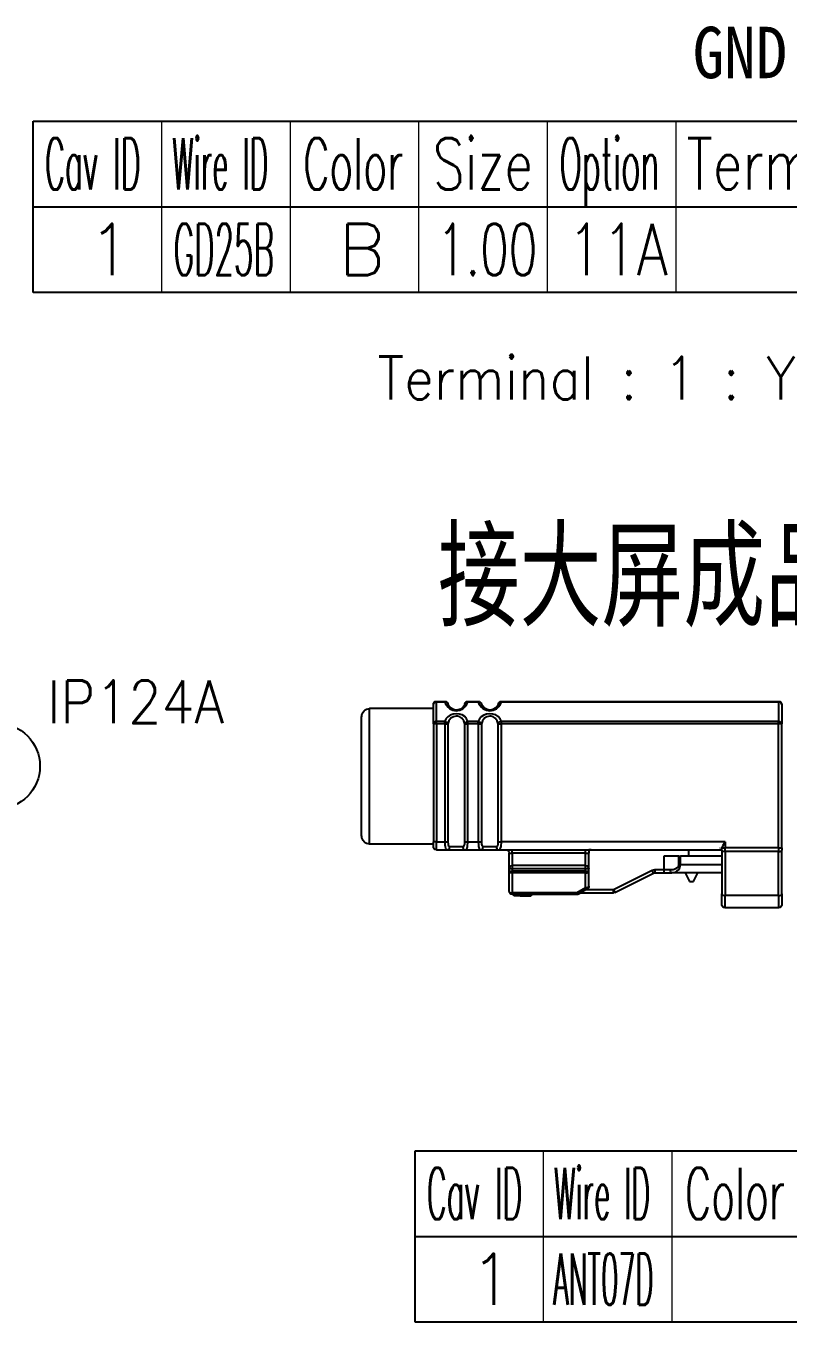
# Model space of a CAD drawing. Header units: inches. Extents: x 47316 to 59086, y 3141 to 11743.
# Drawn here: x 53534.3 to 53578.8, y 8465.2 to 8540.8 of the extents above; entities that cross this region are included whole.
import ezdxf

# ---------------------------------------------------------------- set-up
doc = ezdxf.new("R2010")
doc.units = ezdxf.units.IN
doc.header["$MEASUREMENT"] = 0
doc.layers.add('___SHELL', color=7, linetype='Continuous')
doc.styles.add('MtX_FangSong_GB2312', font='')
doc.styles.get("Standard").update_dxf_attribs({"font": ''})
doc.styles.get('MtX_FangSong_GB2312').set_extended_font_data('FangSong_GB2312')
doc.styles.get('Standard').set_extended_font_data('SimSun')

msp = doc.modelspace()

# ---------------------------------------------------------------- hatches: boundary and pattern name
at = {"layer": '___SHELL', "lineweight": -2}
h = msp.add_hatch(color=0, dxfattribs=at)
h.dxf.hatch_style = 2
h.paths.add_polyline_path([(53558.319, 8501.385), (53558.189, 8501.385), (53558.189, 8501.374), (53558.319, 8501.374)])
h = msp.add_hatch(color=0, dxfattribs=at)
h.dxf.hatch_style = 2
h.paths.add_polyline_path([(53558.808, 8501.385), (53558.678, 8501.385), (53558.678, 8501.374), (53558.808, 8501.374)])
h = msp.add_hatch(color=0, dxfattribs=at)
h.dxf.hatch_style = 2
h.paths.add_polyline_path([(53560.15, 8501.385), (53560.02, 8501.385), (53560.02, 8501.374), (53560.15, 8501.374)])
h = msp.add_hatch(color=0, dxfattribs=at)
h.dxf.hatch_style = 2
h.paths.add_polyline_path([(53560.758, 8501.385), (53560.628, 8501.385), (53560.628, 8501.374), (53560.758, 8501.374)])
h = msp.add_hatch(color=0, dxfattribs=at)
h.dxf.hatch_style = 2
h.paths.add_polyline_path([(53562.11, 8501.385), (53561.98, 8501.385), (53561.98, 8501.374), (53562.11, 8501.374)])
h = msp.add_hatch(color=0, dxfattribs=at)
h.dxf.hatch_style = 2
h.paths.add_polyline_path([(53578.149, 8501.374), (53578.279, 8501.374), (53578.279, 8501.385), (53578.149, 8501.385)])
h = msp.add_hatch(color=0, dxfattribs=at)
h.dxf.hatch_style = 2
h.paths.add_polyline_path([(53567.319, 8492.725), (53566.969, 8492.725), (53566.969, 8492.696), (53567.319, 8492.696)])
h = msp.add_hatch(color=0, dxfattribs=at)
h.dxf.hatch_style = 2
h.paths.add_polyline_path([(53575.089, 8492.855), (53574.739, 8492.855), (53574.739, 8492.825), (53575.089, 8492.825)])

# ---------------------------------------------------------------- linework, layer by layer
at = {"color": 0, "linetype": 'Continuous', "lineweight": -2}
for p, q in [((53534.735, 8535.261), (53617.235, 8535.261)), ((53534.735, 8530.261), (53534.735, 8535.261)), ((53534.735, 8530.261), (53617.235, 8530.261)), ((53557.011, 8475.172), (53639.511, 8475.172)), ((53557.011, 8470.172), (53557.011, 8475.172)), ((53557.011, 8470.172), (53639.511, 8470.172))]:
    msp.add_line(p, q, dxfattribs=at)
at = {"color": 7, "linetype": 'Continuous', "lineweight": 15}
for p, q in [((53542.235, 8530.261), (53542.235, 8535.261)), ((53549.735, 8530.261), (53549.735, 8535.261)), ((53557.235, 8530.261), (53557.235, 8535.261)), ((53564.735, 8530.261), (53564.735, 8535.261)), ((53572.235, 8530.261), (53572.235, 8535.261)), ((53564.511, 8470.172), (53564.511, 8475.172)), ((53572.011, 8470.172), (53572.011, 8475.172))]:
    msp.add_line(p, q, dxfattribs=at)
at = {"color": 102, "linetype": 'Continuous', "lineweight": 15}
for p, q in [((53542.235, 8525.261), (53542.235, 8530.261)), ((53549.735, 8525.261), (53549.735, 8530.261)), ((53557.235, 8525.261), (53557.235, 8530.261)), ((53564.735, 8525.261), (53564.735, 8530.261)), ((53572.235, 8525.261), (53572.235, 8530.261)), ((53564.511, 8465.172), (53564.511, 8470.172)), ((53572.011, 8465.172), (53572.011, 8470.172))]:
    msp.add_line(p, q, dxfattribs=at)
at = {"color": 0, "linetype": 'Continuous', "lineweight": -2}
for points in [[(53534.735, 8525.261), (53534.735, 8530.261), (53617.235, 8530.261), (53617.235, 8525.261)], [(53557.011, 8465.172), (53557.011, 8470.172), (53639.511, 8470.172), (53639.511, 8465.172)]]:
    msp.add_lwpolyline(points, close=True, dxfattribs=at)
msp.add_circle((53532.622, 8497.615), 2.5, dxfattribs=at)
at = {"layer": '___SHELL', "color": 0, "lineweight": -2}
for p, q in [((53558.095, 8501.295), (53558.063, 8501.205)), ((53558.074, 8500.086), (53558.074, 8501.205)), ((53558.135, 8501.334), (53558.095, 8501.295)), ((53558.195, 8501.364), (53558.135, 8501.334)), ((53558.254, 8501.374), (53558.195, 8501.364)), ((53558.254, 8501.385), (53558.743, 8501.385)), ((53558.254, 8500.215), (53558.254, 8501.374)), ((53558.254, 8501.374), (53558.743, 8501.374)), ((53558.743, 8501.374), (53558.785, 8501.255)), ((53558.785, 8501.255), (53558.854, 8501.144)), ((53558.854, 8501.144), (53558.934, 8501.046)), ((53558.934, 8501.046), (53559.034, 8500.964)), ((53559.794, 8500.964), (53559.934, 8501.086)), ((53559.934, 8501.086), (53560.034, 8501.234)), ((53560.034, 8501.234), (53560.085, 8501.374)), ((53560.085, 8501.385), (53560.693, 8501.385)), ((53560.085, 8501.374), (53560.693, 8501.374)), ((53560.693, 8501.374), (53560.735, 8501.255)), ((53560.735, 8501.255), (53560.804, 8501.144)), ((53560.804, 8501.144), (53560.884, 8501.046)), ((53560.884, 8501.046), (53560.984, 8500.964)), ((53561.754, 8500.964), (53561.894, 8501.086)), ((53561.894, 8501.086), (53561.995, 8501.234)), ((53561.995, 8501.234), (53562.045, 8501.374)), ((53562.045, 8501.385), (53578.214, 8501.385)), ((53562.045, 8501.374), (53578.214, 8501.374)), ((53578.314, 8501.345), (53578.214, 8501.374)), ((53578.214, 8501.374), (53578.214, 8500.215)), ((53578.365, 8501.305), (53578.314, 8501.345)), ((53578.394, 8501.255), (53578.365, 8501.305)), ((53578.404, 8501.205), (53578.394, 8501.255)), ((53578.404, 8501.205), (53578.404, 8500.086)), ((53553.885, 8497.056), (53553.885, 8500.504)), ((53554.356, 8497.064), (53554.356, 8500.975)), ((53558.074, 8500.975), (53554.356, 8500.975)), ((53558.804, 8500.374), (53558.743, 8500.215)), ((53558.915, 8500.496), (53558.804, 8500.374)), ((53559.063, 8500.594), (53558.915, 8500.496)), ((53559.095, 8500.406), (53558.984, 8500.266)), ((53559.034, 8500.964), (53559.214, 8500.874)), ((53559.225, 8500.654), (53559.063, 8500.594)), ((53559.243, 8500.496), (53559.095, 8500.406)), ((53559.214, 8500.874), (53559.415, 8500.845)), ((53559.405, 8500.676), (53559.225, 8500.654)), ((53559.415, 8500.525), (53559.243, 8500.496)), ((53559.595, 8500.654), (53559.405, 8500.676)), ((53559.415, 8500.845), (53559.614, 8500.874)), ((53559.484, 8500.525), (53559.415, 8500.525)), ((53559.614, 8500.485), (53559.484, 8500.525)), ((53559.754, 8500.604), (53559.595, 8500.654)), ((53559.614, 8500.874), (53559.794, 8500.964)), ((53559.735, 8500.414), (53559.614, 8500.485)), ((53559.844, 8500.266), (53559.735, 8500.414)), ((53559.905, 8500.504), (53559.754, 8500.604)), ((53560.013, 8500.374), (53559.905, 8500.504)), ((53560.085, 8500.215), (53560.013, 8500.374)), ((53560.765, 8500.374), (53560.693, 8500.215)), ((53560.865, 8500.496), (53560.765, 8500.374)), ((53561.013, 8500.594), (53560.865, 8500.496)), ((53561.056, 8500.406), (53560.944, 8500.266)), ((53560.984, 8500.964), (53561.175, 8500.874)), ((53561.185, 8500.654), (53561.013, 8500.594)), ((53561.204, 8500.496), (53561.056, 8500.406)), ((53561.175, 8500.874), (53561.373, 8500.845)), ((53561.365, 8500.676), (53561.185, 8500.654)), ((53561.373, 8500.525), (53561.204, 8500.496)), ((53561.545, 8500.654), (53561.365, 8500.676)), ((53561.373, 8500.845), (53561.564, 8500.874)), ((53561.434, 8500.525), (53561.373, 8500.525)), ((53561.564, 8500.485), (53561.434, 8500.525)), ((53561.714, 8500.604), (53561.545, 8500.654)), ((53561.564, 8500.874), (53561.754, 8500.964)), ((53561.685, 8500.414), (53561.564, 8500.485)), ((53561.794, 8500.266), (53561.685, 8500.414)), ((53561.865, 8500.504), (53561.714, 8500.604)), ((53561.974, 8500.374), (53561.865, 8500.504)), ((53562.045, 8500.215), (53561.974, 8500.374)), ((53558.084, 8500.144), (53558.063, 8500.086)), ((53558.254, 8500.086), (53558.063, 8500.086)), ((53558.074, 8500.086), (53558.074, 8493.196)), ((53558.124, 8500.183), (53558.084, 8500.144)), ((53558.185, 8500.215), (53558.124, 8500.183)), ((53558.254, 8500.215), (53558.185, 8500.215)), ((53558.743, 8500.215), (53558.254, 8500.215)), ((53558.254, 8500.086), (53558.254, 8500.215)), ((53558.743, 8500.086), (53558.254, 8500.086)), ((53558.254, 8500.086), (53558.254, 8493.196)), ((53558.743, 8500.215), (53558.844, 8500.183)), ((53558.743, 8500.086), (53558.743, 8500.215)), ((53558.743, 8500.086), (53558.926, 8500.086)), ((53558.743, 8500.086), (53558.743, 8493.196)), ((53558.844, 8500.183), (53558.894, 8500.136)), ((53558.894, 8500.136), (53558.926, 8500.086)), ((53558.984, 8500.266), (53558.926, 8500.086)), ((53558.926, 8500.086), (53558.926, 8493.196)), ((53559.905, 8500.086), (53559.844, 8500.266)), ((53559.934, 8500.136), (53559.905, 8500.086)), ((53559.905, 8500.086), (53560.085, 8500.086)), ((53559.905, 8493.196), (53559.905, 8500.086)), ((53559.995, 8500.183), (53559.934, 8500.136)), ((53560.085, 8500.215), (53559.995, 8500.183)), ((53560.693, 8500.215), (53560.085, 8500.215)), ((53560.085, 8500.086), (53560.085, 8500.215)), ((53560.693, 8500.086), (53560.085, 8500.086)), ((53560.085, 8493.196), (53560.085, 8500.086)), ((53560.693, 8500.215), (53560.794, 8500.183)), ((53560.693, 8500.086), (53560.693, 8500.215)), ((53560.693, 8500.086), (53560.876, 8500.086)), ((53560.693, 8500.086), (53560.693, 8493.196)), ((53560.794, 8500.183), (53560.854, 8500.136)), ((53560.854, 8500.136), (53560.876, 8500.086)), ((53560.944, 8500.266), (53560.876, 8500.086)), ((53560.876, 8500.086), (53560.876, 8493.196)), ((53561.865, 8500.086), (53561.794, 8500.266)), ((53561.884, 8500.136), (53561.865, 8500.086)), ((53561.865, 8500.086), (53562.045, 8500.086)), ((53561.865, 8493.196), (53561.865, 8500.086)), ((53561.923, 8500.176), (53561.884, 8500.136)), ((53561.984, 8500.205), (53561.923, 8500.176)), ((53562.045, 8500.215), (53561.984, 8500.205)), ((53578.214, 8500.215), (53562.045, 8500.215)), ((53562.045, 8500.086), (53562.045, 8500.215)), ((53562.045, 8493.196), (53562.045, 8500.086)), ((53578.214, 8500.086), (53562.045, 8500.086)), ((53578.314, 8500.205), (53578.214, 8500.215)), ((53578.214, 8500.086), (53578.214, 8500.215)), ((53578.404, 8500.086), (53578.214, 8500.086)), ((53578.214, 8492.855), (53578.214, 8500.086)), ((53578.365, 8500.165), (53578.314, 8500.205)), ((53578.394, 8500.125), (53578.365, 8500.165)), ((53578.394, 8500.104), (53578.394, 8500.125)), ((53578.404, 8500.086), (53578.394, 8500.104)), ((53578.404, 8492.855), (53578.404, 8500.086)), ((53553.885, 8497.016), (53553.885, 8497.056)), ((53553.885, 8493.527), (53553.885, 8497.016)), ((53554.356, 8497.016), (53554.356, 8497.064)), ((53554.356, 8493.066), (53554.356, 8497.016)), ((53558.074, 8493.066), (53554.356, 8493.066)), ((53558.254, 8493.196), (53558.063, 8493.196)), ((53558.074, 8492.926), (53558.074, 8493.196)), ((53558.074, 8493.066), (53558.074, 8493.106)), ((53558.254, 8492.735), (53558.254, 8493.196)), ((53558.254, 8493.196), (53558.743, 8493.196)), ((53558.254, 8492.735), (53558.894, 8492.735)), ((53558.743, 8493.196), (53558.754, 8493.016)), ((53558.743, 8493.196), (53558.926, 8493.196)), ((53558.754, 8493.016), (53558.764, 8492.926)), ((53558.764, 8492.926), (53558.785, 8492.815)), ((53558.785, 8492.815), (53558.825, 8492.765)), ((53558.825, 8492.765), (53558.894, 8492.735)), ((53558.894, 8492.735), (53559.934, 8492.735)), ((53558.894, 8492.735), (53558.915, 8492.735)), ((53558.915, 8492.735), (53558.944, 8492.746)), ((53558.926, 8493.196), (53558.934, 8493.056)), ((53558.934, 8493.056), (53558.944, 8492.995)), ((53558.944, 8492.995), (53558.973, 8492.944)), ((53558.944, 8492.746), (53558.984, 8492.775)), ((53558.973, 8492.944), (53558.995, 8492.937)), ((53558.984, 8492.775), (53559.016, 8492.825)), ((53558.995, 8492.937), (53559.034, 8492.926)), ((53559.016, 8492.825), (53559.034, 8492.926)), ((53559.034, 8492.926), (53559.415, 8492.926)), ((53559.415, 8492.926), (53559.794, 8492.926)), ((53559.794, 8492.926), (53559.804, 8492.855)), ((53559.794, 8492.926), (53559.833, 8492.926)), ((53559.804, 8492.855), (53559.833, 8492.796)), ((53559.833, 8492.926), (53559.865, 8492.944)), ((53559.833, 8492.796), (53559.876, 8492.757)), ((53559.865, 8492.944), (53559.876, 8492.976)), ((53559.876, 8492.976), (53559.905, 8493.066)), ((53559.876, 8492.757), (53559.934, 8492.735)), ((53559.905, 8493.066), (53559.905, 8493.196)), ((53559.905, 8493.196), (53560.085, 8493.196)), ((53559.934, 8492.735), (53560.005, 8492.757)), ((53559.934, 8492.735), (53560.854, 8492.735)), ((53560.005, 8492.757), (53560.045, 8492.825)), ((53560.045, 8492.825), (53560.074, 8492.926)), ((53560.074, 8492.926), (53560.085, 8493.196)), ((53560.085, 8493.196), (53560.693, 8493.196)), ((53560.693, 8493.196), (53560.704, 8493.016)), ((53560.693, 8493.196), (53560.876, 8493.196)), ((53560.704, 8493.016), (53560.714, 8492.926)), ((53560.714, 8492.926), (53560.743, 8492.815)), ((53560.743, 8492.815), (53560.775, 8492.765)), ((53560.775, 8492.765), (53560.854, 8492.735)), ((53560.854, 8492.735), (53561.894, 8492.735)), ((53560.854, 8492.735), (53560.876, 8492.735)), ((53560.876, 8493.196), (53560.884, 8493.056)), ((53560.876, 8492.735), (53560.894, 8492.746)), ((53560.884, 8493.056), (53560.905, 8492.995)), ((53560.894, 8492.746), (53560.934, 8492.775)), ((53560.905, 8492.995), (53560.923, 8492.944)), ((53560.923, 8492.944), (53560.944, 8492.937)), ((53560.934, 8492.775), (53560.966, 8492.825)), ((53560.944, 8492.937), (53560.984, 8492.926)), ((53560.966, 8492.825), (53560.984, 8492.926)), ((53560.984, 8492.926), (53561.373, 8492.926)), ((53561.373, 8492.926), (53561.754, 8492.926)), ((53561.754, 8492.926), (53561.765, 8492.855)), ((53561.754, 8492.926), (53561.783, 8492.926)), ((53561.765, 8492.855), (53561.783, 8492.796)), ((53561.783, 8492.926), (53561.815, 8492.944)), ((53561.783, 8492.796), (53561.826, 8492.757)), ((53561.815, 8492.944), (53561.833, 8492.976)), ((53561.826, 8492.757), (53561.894, 8492.735)), ((53561.833, 8492.976), (53561.855, 8493.066)), ((53561.855, 8493.066), (53561.865, 8493.196)), ((53561.865, 8493.196), (53562.045, 8493.196)), ((53561.894, 8492.735), (53561.955, 8492.757)), ((53561.894, 8492.735), (53574.914, 8492.735)), ((53561.955, 8492.757), (53561.995, 8492.825)), ((53561.995, 8492.825), (53562.024, 8492.926)), ((53562.024, 8492.926), (53562.045, 8493.196)), ((53575.094, 8493.196), (53562.045, 8493.196)), ((53562.675, 8492.545), (53562.675, 8492.735)), ((53566.953, 8492.545), (53566.953, 8492.735)), ((53567.273, 8492.735), (53567.144, 8492.714)), ((53567.175, 8492.725), (53567.144, 8492.725)), ((53567.273, 8492.735), (53567.175, 8492.725)), ((53572.975, 8492.365), (53572.975, 8492.735)), ((53574.965, 8492.976), (53574.914, 8492.855)), ((53574.914, 8492.855), (53575.094, 8492.855)), ((53574.914, 8492.714), (53574.914, 8492.825)), ((53574.914, 8492.714), (53574.925, 8492.685)), ((53574.914, 8492.714), (53574.914, 8490.156)), ((53575.094, 8493.196), (53574.965, 8492.976)), ((53575.094, 8493.196), (53575.094, 8492.855)), ((53575.094, 8492.624), (53575.094, 8492.855)), ((53578.214, 8492.855), (53575.094, 8492.855)), ((53578.214, 8492.855), (53578.214, 8492.624)), ((53578.214, 8492.855), (53578.404, 8492.855)), ((53578.383, 8492.685), (53578.404, 8492.714)), ((53578.404, 8492.855), (53578.404, 8492.714)), ((53578.404, 8490.156), (53578.404, 8492.714)), ((53562.484, 8492.545), (53562.675, 8492.545)), ((53562.484, 8492.545), (53562.484, 8491.616)), ((53566.953, 8492.545), (53562.675, 8492.545)), ((53562.675, 8492.545), (53562.675, 8491.807)), ((53566.953, 8491.807), (53566.953, 8492.545)), ((53566.953, 8492.545), (53567.085, 8492.545)), ((53567.085, 8492.545), (53567.144, 8492.545)), ((53567.144, 8492.696), (53567.144, 8492.545)), ((53567.144, 8491.616), (53567.144, 8492.545)), ((53571.515, 8492.365), (53571.515, 8491.577)), ((53572.404, 8492.365), (53571.515, 8492.365)), ((53572.404, 8492.365), (53572.494, 8492.365)), ((53572.404, 8491.854), (53572.404, 8492.365)), ((53574.914, 8492.365), (53572.494, 8492.365)), ((53572.494, 8491.854), (53572.494, 8492.365)), ((53574.925, 8492.685), (53574.933, 8492.675)), ((53574.933, 8492.675), (53574.983, 8492.646)), ((53574.983, 8492.646), (53575.094, 8492.624)), ((53575.094, 8492.624), (53575.094, 8490.066)), ((53578.214, 8492.624), (53575.094, 8492.624)), ((53578.214, 8492.624), (53578.283, 8492.635)), ((53578.214, 8490.066), (53578.214, 8492.624)), ((53578.283, 8492.635), (53578.343, 8492.656)), ((53578.343, 8492.656), (53578.383, 8492.685)), ((53562.484, 8491.616), (53562.484, 8491.476)), ((53562.675, 8491.616), (53562.484, 8491.616)), ((53562.484, 8491.476), (53562.484, 8490.315)), ((53562.484, 8491.476), (53562.484, 8491.465)), ((53562.484, 8491.476), (53562.675, 8491.476)), ((53562.484, 8491.465), (53562.495, 8491.447)), ((53562.495, 8491.447), (53562.513, 8491.436)), ((53562.513, 8491.436), (53562.564, 8491.405)), ((53562.564, 8491.405), (53562.675, 8491.386)), ((53566.953, 8491.807), (53562.675, 8491.807)), ((53562.675, 8491.807), (53562.675, 8491.616)), ((53562.675, 8491.616), (53562.675, 8491.476)), ((53566.953, 8491.616), (53562.675, 8491.616)), ((53566.953, 8491.476), (53562.675, 8491.476)), ((53562.675, 8491.476), (53562.675, 8491.447)), ((53562.675, 8491.447), (53562.675, 8491.386)), ((53566.953, 8491.386), (53562.675, 8491.386)), ((53562.675, 8491.386), (53562.675, 8490.225)), ((53566.953, 8491.616), (53566.953, 8491.807)), ((53566.953, 8491.476), (53566.953, 8491.616)), ((53567.144, 8491.616), (53566.953, 8491.616)), ((53566.953, 8491.476), (53567.144, 8491.476)), ((53566.953, 8491.386), (53566.953, 8491.476)), ((53566.953, 8491.386), (53567.025, 8491.397)), ((53566.953, 8490.516), (53566.953, 8491.386)), ((53567.025, 8491.397), (53567.085, 8491.415)), ((53567.085, 8491.415), (53567.125, 8491.447)), ((53567.125, 8491.447), (53567.144, 8491.476)), ((53567.144, 8491.476), (53567.144, 8491.616)), ((53567.144, 8490.606), (53567.144, 8491.476)), ((53568.583, 8490.407), (53570.835, 8491.537)), ((53568.665, 8490.246), (53570.914, 8491.365)), ((53570.914, 8491.365), (53570.835, 8491.537)), ((53570.993, 8491.577), (53571.515, 8491.577)), ((53570.993, 8491.577), (53570.993, 8491.386)), ((53570.993, 8491.386), (53571.565, 8491.386)), ((53571.515, 8491.577), (53571.525, 8491.447)), ((53571.515, 8491.577), (53571.893, 8491.577)), ((53571.525, 8491.447), (53571.544, 8491.405)), ((53571.544, 8491.405), (53571.554, 8491.386)), ((53571.554, 8491.386), (53571.565, 8491.386)), ((53571.565, 8491.386), (53571.983, 8491.386)), ((53571.893, 8491.577), (53572.065, 8491.585)), ((53571.903, 8491.487), (53571.893, 8491.577)), ((53571.935, 8491.426), (53571.903, 8491.487)), ((53571.964, 8491.386), (53571.935, 8491.426)), ((53571.983, 8491.386), (53571.964, 8491.386)), ((53571.983, 8491.386), (53572.144, 8491.405)), ((53574.914, 8491.386), (53571.983, 8491.386)), ((53572.065, 8491.585), (53572.213, 8491.635)), ((53572.144, 8491.405), (53572.284, 8491.476)), ((53572.213, 8491.635), (53572.314, 8491.696)), ((53572.284, 8491.476), (53572.374, 8491.555)), ((53572.314, 8491.696), (53572.385, 8491.775)), ((53572.374, 8491.555), (53572.435, 8491.645)), ((53572.385, 8491.775), (53572.404, 8491.854)), ((53572.404, 8491.854), (53572.494, 8491.854)), ((53572.435, 8491.645), (53572.483, 8491.786)), ((53572.483, 8491.786), (53572.494, 8491.854)), ((53574.914, 8491.854), (53572.494, 8491.854)), ((53572.774, 8491.386), (53573.025, 8490.875)), ((53573.253, 8490.875), (53573.515, 8491.386)), ((53566.953, 8490.516), (53566.445, 8490.225)), ((53567.043, 8490.447), (53566.495, 8490.127)), ((53566.953, 8490.516), (53567.025, 8490.526)), ((53566.953, 8490.516), (53567.003, 8490.455)), ((53567.003, 8490.455), (53567.035, 8490.447)), ((53567.025, 8490.526), (53567.085, 8490.545)), ((53567.085, 8490.545), (53567.125, 8490.576)), ((53567.125, 8490.576), (53567.144, 8490.606)), ((53573.025, 8490.875), (53573.253, 8490.875)), ((53562.484, 8490.315), (53562.484, 8490.296)), ((53562.484, 8490.296), (53562.495, 8490.285)), ((53562.495, 8490.285), (53562.513, 8490.267)), ((53562.513, 8490.267), (53562.564, 8490.246)), ((53562.564, 8490.246), (53562.675, 8490.225)), ((53566.445, 8490.225), (53562.675, 8490.225)), ((53562.675, 8490.225), (53562.675, 8490.166)), ((53562.675, 8490.166), (53562.675, 8490.127)), ((53566.495, 8490.127), (53562.675, 8490.127)), ((53563.135, 8490.037), (53562.855, 8490.037)), ((53563.135, 8490.127), (53563.135, 8490.037)), ((53563.135, 8490.037), (53563.783, 8490.037)), ((53563.783, 8490.127), (53563.783, 8490.037)), ((53566.445, 8490.225), (53566.474, 8490.156)), ((53566.474, 8490.156), (53566.485, 8490.135)), ((53566.485, 8490.135), (53566.495, 8490.127)), ((53566.654, 8490.225), (53568.583, 8490.225)), ((53566.974, 8490.407), (53568.583, 8490.407)), ((53568.583, 8490.407), (53568.665, 8490.246)), ((53568.583, 8490.225), (53568.583, 8490.407)), ((53574.914, 8490.156), (53574.914, 8490.135)), ((53574.914, 8489.526), (53574.914, 8490.156)), ((53574.914, 8490.135), (53574.925, 8490.127)), ((53574.925, 8490.127), (53574.933, 8490.106)), ((53574.933, 8490.106), (53574.983, 8490.087)), ((53574.983, 8490.087), (53575.094, 8490.066)), ((53575.094, 8489.336), (53575.094, 8490.066)), ((53578.214, 8490.066), (53575.094, 8490.066)), ((53578.214, 8490.066), (53578.214, 8489.336)), ((53578.214, 8490.066), (53578.283, 8490.066)), ((53578.283, 8490.066), (53578.343, 8490.087)), ((53578.343, 8490.087), (53578.365, 8490.106)), ((53578.365, 8490.106), (53578.404, 8490.156)), ((53578.404, 8490.156), (53578.404, 8489.526)), ((53578.214, 8489.336), (53575.094, 8489.336))]:
    msp.add_line(p, q, dxfattribs=at)
for points in [[(53558.074, 8501.21), (53558.074, 8501.311), (53558.153, 8501.393), (53558.254, 8501.395)], [(53558.074, 8501.205), (53558.074, 8501.205), (53558.074, 8501.207), (53558.074, 8501.21)], [(53558.905, 8501.303), (53558.918, 8501.287), (53558.926, 8501.271), (53558.931, 8501.255)], [(53560.704, 8501.395), (53560.786, 8501.393), (53560.86, 8501.334), (53560.878, 8501.255)], [(53560.857, 8501.303), (53560.868, 8501.287), (53560.876, 8501.271), (53560.881, 8501.252)], [(53561.87, 8501.255), (53561.889, 8501.334), (53561.963, 8501.393), (53562.045, 8501.395)], [(53578.404, 8501.21), (53578.404, 8501.207), (53578.404, 8501.205), (53578.404, 8501.205)], [(53558.254, 8492.735), (53558.153, 8492.738), (53558.074, 8492.823), (53558.074, 8492.926)], [(53562.304, 8492.735), (53562.408, 8492.735), (53562.492, 8492.656), (53562.495, 8492.556)], [(53562.495, 8491.627), (53562.498, 8491.725), (53562.577, 8491.804), (53562.675, 8491.807)], [(53570.835, 8491.534), (53570.887, 8491.563), (53570.946, 8491.577), (53571.004, 8491.577)], [(53570.927, 8491.37), (53570.951, 8491.381), (53570.977, 8491.386), (53571.004, 8491.386)], [(53571.004, 8491.577), (53571.004, 8491.577), (53571.004, 8491.577), (53571.004, 8491.577)], [(53571.004, 8491.386), (53571.004, 8491.386), (53571.004, 8491.386), (53571.004, 8491.386)], [(53567.144, 8490.611), (53567.144, 8490.547), (53567.109, 8490.487), (53567.056, 8490.452)], [(53567.144, 8490.616), (53567.144, 8490.616), (53567.144, 8490.614), (53567.144, 8490.611)], [(53562.675, 8490.135), (53562.577, 8490.137), (53562.498, 8490.217), (53562.495, 8490.315)], [(53562.865, 8490.045), (53562.799, 8490.045), (53562.738, 8490.079), (53562.704, 8490.135)], [(53562.865, 8490.045), (53562.865, 8490.045), (53562.865, 8490.045), (53562.865, 8490.045)], [(53568.673, 8490.246), (53568.649, 8490.233), (53568.62, 8490.225), (53568.594, 8490.225)]]:
    msp.add_open_spline(points, degree=3, dxfattribs=at)
for points in [[(53558.743, 8501.395), (53558.743, 8501.395), (53558.746, 8501.395), (53558.748, 8501.395), (53558.833, 8501.395), (53558.907, 8501.337), (53558.928, 8501.255)], [(53558.743, 8501.374), (53558.751, 8501.374), (53558.756, 8501.374), (53558.764, 8501.374), (53558.82, 8501.374), (53558.873, 8501.348), (53558.905, 8501.305)], [(53559.915, 8501.255), (53559.854, 8501.035), (53559.651, 8500.885), (53559.42, 8500.885), (53559.19, 8500.885), (53558.987, 8501.035), (53558.926, 8501.255)], [(53559.91, 8501.255), (53559.931, 8501.337), (53560.005, 8501.395), (53560.09, 8501.395), (53560.092, 8501.395), (53560.095, 8501.395), (53560.095, 8501.395)], [(53559.913, 8501.255), (53559.934, 8501.326), (53560, 8501.374), (53560.074, 8501.374), (53560.082, 8501.374), (53560.087, 8501.374), (53560.092, 8501.374)], [(53560.704, 8501.374), (53560.706, 8501.374), (53560.712, 8501.374), (53560.714, 8501.374), (53560.77, 8501.374), (53560.823, 8501.348), (53560.854, 8501.305)], [(53561.868, 8501.255), (53561.804, 8501.035), (53561.603, 8500.885), (53561.376, 8500.885), (53561.148, 8500.885), (53560.947, 8501.035), (53560.884, 8501.255)], [(53561.863, 8501.255), (53561.886, 8501.326), (53561.953, 8501.374), (53562.029, 8501.374), (53562.035, 8501.374), (53562.04, 8501.374), (53562.045, 8501.374)], [(53578.214, 8501.395), (53578.214, 8501.395), (53578.216, 8501.395), (53578.219, 8501.395), (53578.322, 8501.395), (53578.404, 8501.313), (53578.404, 8501.21)], [(53553.896, 8500.504), (53553.896, 8500.498), (53553.896, 8500.501), (53553.896, 8500.509), (53553.896, 8500.763), (53554.102, 8500.972), (53554.356, 8500.975)], [(53554.356, 8493.064), (53554.102, 8493.066), (53553.896, 8493.275), (53553.896, 8493.529), (53553.896, 8493.537), (53553.896, 8493.54), (53553.896, 8493.535)], [(53566.953, 8491.807), (53566.953, 8491.807), (53566.956, 8491.807), (53566.958, 8491.807), (53567.059, 8491.807), (53567.141, 8491.727), (53567.144, 8491.627)], [(53575.105, 8489.346), (53575.105, 8489.346), (53575.102, 8489.346), (53575.1, 8489.346), (53574.999, 8489.346), (53574.917, 8489.426), (53574.914, 8489.526)], [(53578.404, 8489.526), (53578.402, 8489.426), (53578.32, 8489.346), (53578.219, 8489.346), (53578.216, 8489.346), (53578.214, 8489.346), (53578.214, 8489.346)]]:
    msp.add_open_spline(points, degree=3, knots=[0, 0, 0, 0, 1, 1, 1, 2, 2, 2, 2], dxfattribs=at)

# ---------------------------------------------------------------- texts
at = {"color": 0, "lineweight": -2, "style": 'MtX_FangSong_GB2312', "width": 0.7}
msp.add_text('接大屏成品线', height=5, rotation=360, dxfattribs=at).set_placement((53558.338, 8506.306))
at = {"color": 6, "linetype": 'Continuous', "lineweight": 20, "insert": (53573.209, 8540.761), "char_height": 3, "width": 5.82472, "attachment_point": 1}
msp.add_mtext('\\f黑体|b0|i0|c1|p0;\\W0.9000000000;\\T1.0000000000;\\o\\lGND', dxfattribs=at)
at = {"color": 7, "linetype": 'Continuous', "lineweight": 15, "char_height": 3, "attachment_point": 1}
for s, insert, width in [('\\Fromans.shx;\\W0.4026548673;\\T1.0000000000;\\o\\lWire ID', (53542.85, 8534.261), 6.5), ('\\Fromans.shx;\\W0.7222222222;\\T1.0000000000;\\o\\lSize', (53558.044, 8534.261), 6.5), ('\\Fromans.shx;\\W0.4595959596;\\T1.0000000000;\\o\\lOption', (53565.432, 8534.261), 6.5), ('\\Fromans.shx;\\W0.7480916031;\\T1.0000000000;\\o\\lTerminal', (53572.841, 8534.261), 14), ('\\Fromans.shx;\\W0.4292452830;\\T1.0000000000;\\o\\lCav ID', (53535.418, 8534.261), 6.5), ('\\Fromans.shx;\\W0.5687500000;\\T1.0000000000;\\o\\lColor', (53550.478, 8534.261), 6.5), ('\\Fromans.shx;\\W1.0000000000;\\T1.0000000000;\\o\\l1', (53537.913, 8529.261), 2.85714), ('\\Fromans.shx;\\W0.4292452830;\\T1.0000000000;\\o\\lCav ID', (53557.695, 8474.172), 6.5), ('\\Fromans.shx;\\W0.4026548673;\\T1.0000000000;\\o\\lWire ID', (53565.126, 8474.172), 6.5), ('\\Fromans.shx;\\W0.5687500000;\\T1.0000000000;\\o\\lColor', (53572.755, 8474.172), 6.5), ('\\Fromans.shx;\\W1.0000000000;\\T1.0000000000;\\o\\l1', (53560.189, 8469.172), 2.85714)]:
    msp.add_mtext(s, dxfattribs=dict(at, insert=insert, width=width))
at = {"color": 21, "linetype": 'Continuous', "lineweight": 15, "attachment_point": 1}
for s, insert, char_height, width in [('\\Fromans.shx;\\W0.4417475728;\\T1.0000000000;\\o\\lGD25B', (53542.924, 8529.261), 3, 6.5), ('\\Fromans.shx;\\W0.6500000000;\\T1.0000000000;\\o\\l1.00', (53558.292, 8529.261), 3, 6.5), ('\\Fromans.shx;\\W0.9000000000;\\T1.0000000000;\\o\\lIP124A', (53535.551, 8502.615), 2.5, 11.46429), ('\\Fromans.shx;\\W0.3888888889;\\T1.0000000000;\\o\\lANT07D', (53565.066, 8469.172), 3, 6.5)]:
    msp.add_mtext(s, dxfattribs=dict(at, insert=insert, char_height=char_height, width=width))
at = {"color": 140, "linetype": 'Continuous', "lineweight": 15, "char_height": 3, "attachment_point": 1}
for s, insert, width in [('\\Fromans.shx;\\W1.0000000000;\\T1.0000000000;\\o\\lB', (53552.556, 8529.261), 3), ('\\Fromans.shx;\\W0.7844827586;\\T1.0000000000;\\o\\l11A', (53565.907, 8529.261), 6.5)]:
    msp.add_mtext(s, dxfattribs=dict(at, insert=insert, width=width))
at = {"color": 42, "linetype": 'Continuous', "lineweight": 15, "insert": (53554.824, 8521.511), "char_height": 2.5, "width": 42.53571, "attachment_point": 1}
msp.add_mtext('\\Fromans.shx;\\W0.9000000000;\\T1.0000000000;\\o\\lTerminal : 1 : YNDP005', dxfattribs=at)

doc.saveas('drawing.dxf')
